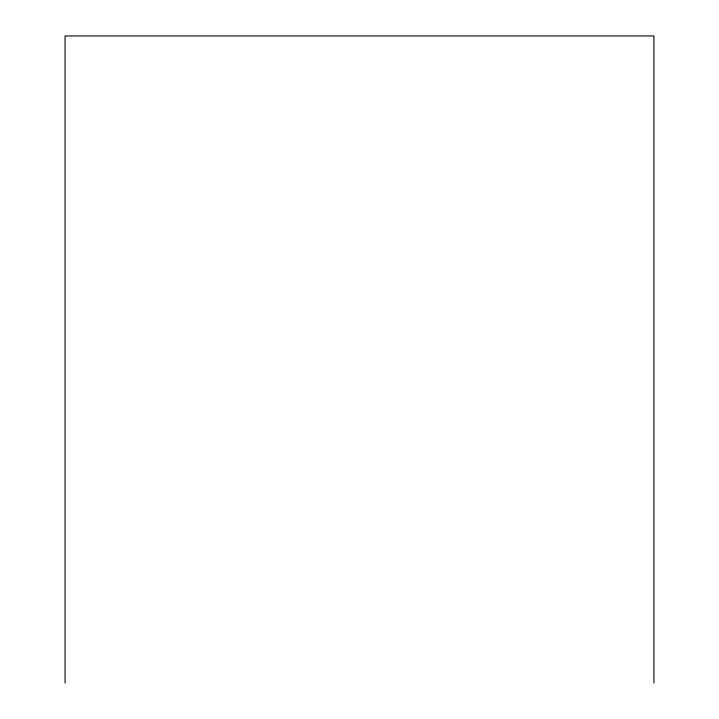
<?xml version="1.0" encoding="UTF-8"?>
<svg xmlns="http://www.w3.org/2000/svg" width="719" height="719" viewBox="0 0 719 719"><rect width="100%" height="100%" fill="white"/><g stroke="black" fill="none" stroke-linecap="round" stroke-linejoin="round"><path stroke-width="1.08" d="M653.939 683.05L653.939 35.95L65.061 35.95L65.061 683.05"/></g></svg>
